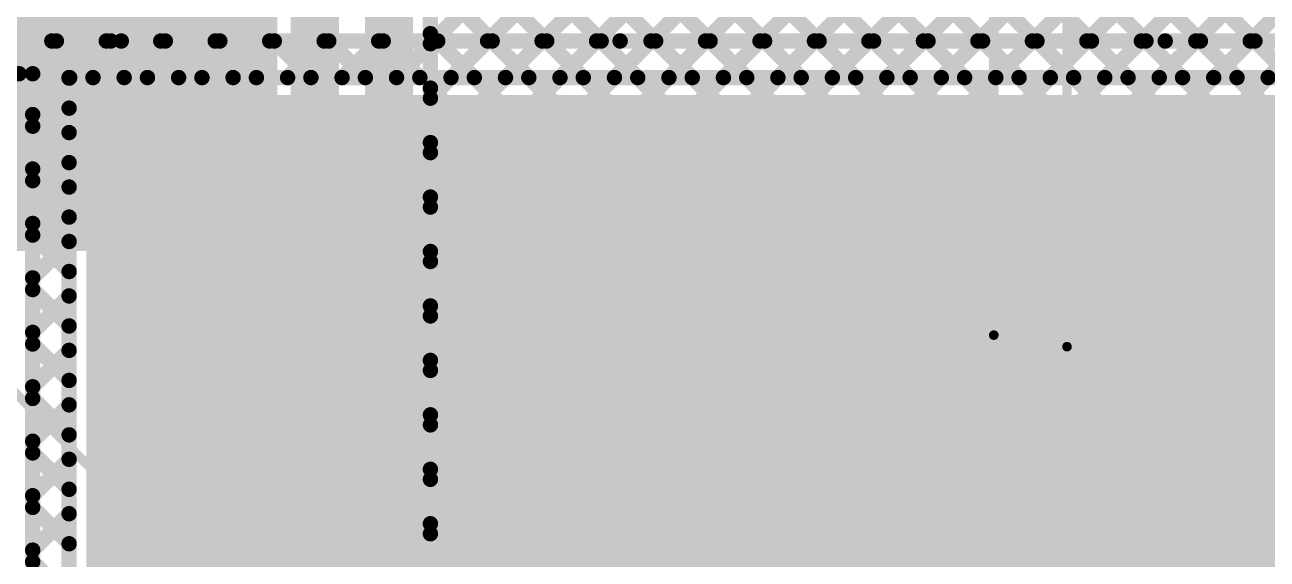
# Model space of a CAD drawing. Header units: millimetres. Extents: x -0.01 to 3.73, y -0.01 to 3.05.
# Drawn here: x 2.449 to 3.094, y 0.538 to 0.815 of the extents above; entities that cross this region are included whole.
import ezdxf

# ---------------------------------------------------------------- set-up
doc = ezdxf.new("R2010")
doc.units = ezdxf.units.MM
doc.header["$MEASUREMENT"] = 0
for name, color, linetype in [('BottomLayer', 5, 'Continuous'), ('TopLayer', 1, 'Continuous'), ('TopOverlay', 2, 'Continuous'), ('TopPaste', 8, 'Continuous'), ('TopSolder', 216, 'Continuous'), ('ViaHoleLayer', 16, 'Continuous')]:
    doc.layers.add(name, color=color, linetype=linetype)

# ---------------------------------------------------------------- blocks, each defined once
blk = doc.blocks.new('VT1H471MI135000CE0_168')
at = {"layer": 'TopLayer'}
for points in [[(-0.32461, 0.03445), (-0.08051, 0.03445), (-0.08051, -0.03445), (-0.32461, -0.03445)], [(0.08051, 0.03445), (0.32461, 0.03445), (0.32461, -0.03445), (0.08051, -0.03445)]]:
    blk.add_hatch(color=1, dxfattribs=at).paths.add_polyline_path(points)
at = {"layer": 'TopPaste'}
for points in [[(-0.32461, 0.03445), (-0.08051, 0.03445), (-0.08051, -0.03445), (-0.32461, -0.03445)], [(0.08051, 0.03445), (0.32461, 0.03445), (0.32461, -0.03445), (0.08051, -0.03445)]]:
    blk.add_hatch(color=8, dxfattribs=at).paths.add_polyline_path(points)
at = {"layer": 'TopSolder'}
for points in [[(-0.32861, 0.03845), (-0.07651, 0.03845), (-0.07651, -0.03845), (-0.32861, -0.03845)], [(0.07651, 0.03845), (0.32861, 0.03845), (0.32861, -0.03845), (0.07651, -0.03845)]]:
    blk.add_hatch(color=216, dxfattribs=at).paths.add_polyline_path(points)
at = {"layer": 'TopOverlay'}
for points, const_width in [([(-0.13578, 0.27), (-0.26961, 0.13617)], 0.005), ([(-0.13578, 0.27), (0.269, 0.27)], 0.005), ([(0.269, 0.27), (0.269, 0.043)], 0.005), ([(-0.26961, 0.13617), (-0.26842, 0.042)], 0.005), ([(-0.30956, 0.108), (-0.30956, 0.048)], 0.01), ([(-0.33956, 0.077), (-0.27956, 0.077)], 0.01), ([(0.28422, 0.057), (0.34422, 0.057)], 0.01), ([(-0.26367, -0.04299), (-0.26488, -0.1389)], 0.005), ([(0.26758, -0.042), (0.26758, -0.268)], 0.005), ([(-0.26488, -0.1389), (-0.13578, -0.268)], 0.005), ([(-0.13578, -0.268), (0.26758, -0.268)], 0.005)]:
    blk.add_lwpolyline(points, dxfattribs=dict(at, const_width=const_width))
for points, const_width in [([(-0.13703, 0.27, 1), (-0.13453, 0.27, 1)], 0.0025), ([(-0.13703, 0.27, 1), (-0.13453, 0.27, 1)], 0.0025), ([(0.26775, 0.27, 1), (0.27025, 0.27, 1)], 0.0025), ([(0.26775, 0.27, 1), (0.27025, 0.27, 1)], 0.0025), ([(-0.27086, 0.13617, 1), (-0.26836, 0.13617, 1)], 0.0025), ([(-0.27086, 0.13617, 1), (-0.26836, 0.13617, 1)], 0.0025), ([(-0.31206, 0.108, 1), (-0.30706, 0.108, 1)], 0.005), ([(-0.34206, 0.077, 1), (-0.33706, 0.077, 1)], 0.005), ([(-0.28206, 0.077, 1), (-0.27706, 0.077, 1)], 0.005), ([(0.28172, 0.057, 1), (0.28672, 0.057, 1)], 0.005), ([(0.34172, 0.057, 1), (0.34672, 0.057, 1)], 0.005), ([(-0.31206, 0.048, 1), (-0.30706, 0.048, 1)], 0.005), ([(0.26775, 0.043, 1), (0.27025, 0.043, 1)], 0.0025), ([(-0.26967, 0.042, 1), (-0.26717, 0.042, 1)], 0.0025), ([(-0.26492, -0.04299, 1), (-0.26242, -0.04299, 1)], 0.0025), ([(0.26633, -0.042, 1), (0.26883, -0.042, 1)], 0.0025), ([(-0.26613, -0.1389, 1), (-0.26363, -0.1389, 1)], 0.0025), ([(-0.26613, -0.1389, 1), (-0.26363, -0.1389, 1)], 0.0025), ([(-0.13703, -0.268, 1), (-0.13453, -0.268, 1)], 0.0025), ([(-0.13703, -0.268, 1), (-0.13453, -0.268, 1)], 0.0025), ([(0.26633, -0.268, 1), (0.26883, -0.268, 1)], 0.0025), ([(0.26633, -0.268, 1), (0.26883, -0.268, 1)], 0.0025)]:
    blk.add_lwpolyline(points, format="xyb", close=True, dxfattribs=dict(at, const_width=const_width))
blk = doc.blocks.new('VT1H471MI135000CE0_169')
at = {"layer": 'TopLayer'}
for points in [[(-0.32461, 0.03445), (-0.08051, 0.03445), (-0.08051, -0.03445), (-0.32461, -0.03445)], [(0.08051, 0.03445), (0.32461, 0.03445), (0.32461, -0.03445), (0.08051, -0.03445)]]:
    blk.add_hatch(color=1, dxfattribs=at).paths.add_polyline_path(points)
at = {"layer": 'TopPaste'}
for points in [[(-0.32461, 0.03445), (-0.08051, 0.03445), (-0.08051, -0.03445), (-0.32461, -0.03445)], [(0.08051, 0.03445), (0.32461, 0.03445), (0.32461, -0.03445), (0.08051, -0.03445)]]:
    blk.add_hatch(color=8, dxfattribs=at).paths.add_polyline_path(points)
at = {"layer": 'TopSolder'}
for points in [[(-0.32861, 0.03845), (-0.07651, 0.03845), (-0.07651, -0.03845), (-0.32861, -0.03845)], [(0.07651, 0.03845), (0.32861, 0.03845), (0.32861, -0.03845), (0.07651, -0.03845)]]:
    blk.add_hatch(color=216, dxfattribs=at).paths.add_polyline_path(points)
at = {"layer": 'TopOverlay'}
for points, const_width in [([(-0.13578, 0.27), (-0.26961, 0.13617)], 0.005), ([(-0.13578, 0.27), (0.269, 0.27)], 0.005), ([(0.269, 0.27), (0.269, 0.043)], 0.005), ([(-0.26961, 0.13617), (-0.26842, 0.042)], 0.005), ([(-0.30956, 0.108), (-0.30956, 0.048)], 0.01), ([(-0.33956, 0.077), (-0.27956, 0.077)], 0.01), ([(0.28422, 0.057), (0.34422, 0.057)], 0.01), ([(-0.26367, -0.04299), (-0.26488, -0.1389)], 0.005), ([(0.26758, -0.042), (0.26758, -0.268)], 0.005), ([(-0.26488, -0.1389), (-0.13578, -0.268)], 0.005), ([(-0.13578, -0.268), (0.26758, -0.268)], 0.005)]:
    blk.add_lwpolyline(points, dxfattribs=dict(at, const_width=const_width))
for points, const_width in [([(-0.13703, 0.27, 1), (-0.13453, 0.27, 1)], 0.0025), ([(-0.13703, 0.27, 1), (-0.13453, 0.27, 1)], 0.0025), ([(0.26775, 0.27, 1), (0.27025, 0.27, 1)], 0.0025), ([(0.26775, 0.27, 1), (0.27025, 0.27, 1)], 0.0025), ([(-0.27086, 0.13617, 1), (-0.26836, 0.13617, 1)], 0.0025), ([(-0.27086, 0.13617, 1), (-0.26836, 0.13617, 1)], 0.0025), ([(-0.31206, 0.108, 1), (-0.30706, 0.108, 1)], 0.005), ([(-0.34206, 0.077, 1), (-0.33706, 0.077, 1)], 0.005), ([(-0.28206, 0.077, 1), (-0.27706, 0.077, 1)], 0.005), ([(0.28172, 0.057, 1), (0.28672, 0.057, 1)], 0.005), ([(0.34172, 0.057, 1), (0.34672, 0.057, 1)], 0.005), ([(-0.31206, 0.048, 1), (-0.30706, 0.048, 1)], 0.005), ([(0.26775, 0.043, 1), (0.27025, 0.043, 1)], 0.0025), ([(-0.26967, 0.042, 1), (-0.26717, 0.042, 1)], 0.0025), ([(-0.26492, -0.04299, 1), (-0.26242, -0.04299, 1)], 0.0025), ([(0.26633, -0.042, 1), (0.26883, -0.042, 1)], 0.0025), ([(-0.26613, -0.1389, 1), (-0.26363, -0.1389, 1)], 0.0025), ([(-0.26613, -0.1389, 1), (-0.26363, -0.1389, 1)], 0.0025), ([(-0.13703, -0.268, 1), (-0.13453, -0.268, 1)], 0.0025), ([(-0.13703, -0.268, 1), (-0.13453, -0.268, 1)], 0.0025), ([(0.26633, -0.268, 1), (0.26883, -0.268, 1)], 0.0025), ([(0.26633, -0.268, 1), (0.26883, -0.268, 1)], 0.0025)]:
    blk.add_lwpolyline(points, format="xyb", close=True, dxfattribs=dict(at, const_width=const_width))

msp = doc.modelspace()

# ---------------------------------------------------------------- hatches: boundary and pattern name
at = {"layer": 'BottomLayer'}
msp.add_hatch(color=5, dxfattribs=at).paths.add_polyline_path([(1.976, 0.698), (2.58, 0.698), (2.58, 1.164), (1.976, 1.164)])
h = msp.add_hatch(color=5, dxfattribs=at)
edge = h.paths.add_edge_path()
edge.add_arc((2.497, 0.739), 0.01181, 0, 360)
h = msp.add_hatch(color=5, dxfattribs=at)
edge = h.paths.add_edge_path()
edge.add_arc((2.5285, 0.739), 0.01181, 0, 360)
h = msp.add_hatch(color=5, dxfattribs=at)
edge = h.paths.add_edge_path()
edge.add_arc((2.56, 0.739), 0.01181, 0, 360)
at = {"layer": 'TopLayer'}
msp.add_hatch(color=1, dxfattribs=at).paths.add_polyline_path([(2.48091, 0.455), (3.32, 0.455), (3.32, 0.779), (2.48091, 0.779)])
h = msp.add_hatch(color=1, dxfattribs=at)
edge = h.paths.add_edge_path()
edge.add_arc((2.497, 0.739), 0.01181, 0, 360)
h = msp.add_hatch(color=1, dxfattribs=at)
edge = h.paths.add_edge_path()
edge.add_arc((2.5285, 0.739), 0.01181, 0, 360)
h = msp.add_hatch(color=1, dxfattribs=at)
edge = h.paths.add_edge_path()
edge.add_arc((2.56, 0.739), 0.01181, 0, 360)
at = {"layer": 'ViaHoleLayer'}
h = msp.add_hatch(color=16, dxfattribs=at)
edge = h.paths.add_edge_path()
edge.add_arc((2.497, 0.739), 0.00591, 0, 360)
h = msp.add_hatch(color=16, dxfattribs=at)
edge = h.paths.add_edge_path()
edge.add_arc((2.5285, 0.739), 0.00591, 0, 360)
h = msp.add_hatch(color=16, dxfattribs=at)
edge = h.paths.add_edge_path()
edge.add_arc((2.56, 0.739), 0.00591, 0, 360)

# ---------------------------------------------------------------- linework, layer by layer
at = {"layer": 'BottomLayer'}
for points, const_width in [([(2.6595, 0.55103), (3.44178, 1.33331)], 0.008), ([(2.6595, 0.63588), (3.35168, 1.32806)], 0.008), ([(2.6595, 0.43789), (3.548, 1.32639)], 0.008), ([(2.6595, 0.52275), (3.45489, 1.31814)], 0.008), ([(2.6595, 0.6076), (3.3679, 1.316)], 0.008), ([(2.6595, 0.57931), (3.39198, 1.31179)], 0.008), ([(2.5995, 0.5095), (2.5995, 1.2985)], 0.025), ([(2.6595, 0.49446), (3.47364, 1.3086)], 0.008), ([(2.6595, 0.46618), (3.50176, 1.30843)], 0.008), ([(2.638, 0.168), (2.638, 1.287)], 0.025), ([(2.6595, 0.40961), (3.548, 1.29811)], 0.008), ([(2.6595, 0.3495), (2.6595, 1.27809)], 0.008), ([(2.6595, 0.38132), (3.548, 1.26982)], 0.008), ([(2.6595, 0.35304), (3.548, 1.24154)], 0.008), ([(2.6595, 1.23506), (3.548, 0.34656)], 0.008), ([(2.6595, 0.80559), (3.07182, 1.21791)], 0.008), ([(2.68424, 0.3495), (3.548, 1.21326)], 0.008), ([(2.6595, 1.20678), (3.548, 0.31828)], 0.008), ([(2.6595, 0.7773), (3.07613, 1.19394)], 0.008), ([(2.709, 0.34597), (3.548, 1.18497)], 0.008), ([(2.6595, 1.17849), (3.548, 0.28999)], 0.008), ([(2.6595, 0.74902), (3.08711, 1.17664)], 0.008), ([(2.6595, 0.66417), (3.16429, 1.16896)], 0.008), ([(2.6595, 0.72074), (3.10313, 1.16436)], 0.008), ([(2.6595, 0.69245), (3.12505, 1.158)], 0.008), ([(2.73581, 0.3445), (3.548, 1.15669)], 0.008), ([(2.6595, 1.15021), (3.548, 0.26171)], 0.008), ([(2.79439, 0.37479), (3.548, 1.1284)], 0.008), ([(2.6595, 1.12192), (3.548, 0.23342)], 0.008), ([(2.80708, 0.3592), (3.548, 1.10012)], 0.008), ([(2.6595, 1.09364), (3.548, 0.20514)], 0.008), ([(2.82567, 0.3495), (3.548, 1.07183)], 0.008), ([(2.6595, 1.06535), (3.548, 0.17685)], 0.008), ([(2.85395, 0.3495), (3.548, 1.04355)], 0.008), ([(2.6595, 1.03707), (3.548, 0.14857)], 0.008), ([(2.875, 0.34227), (3.548, 1.01527)], 0.008), ([(2.6595, 1.00879), (3.35744, 0.31085)], 0.008), ([(2.92389, 0.36287), (3.548, 0.98698)], 0.008), ([(2.6595, 0.9805), (3.33343, 0.30657)], 0.008), ([(2.6595, 0.95222), (3.31724, 0.29448)], 0.008), ([(2.6595, 0.92394), (3.30722, 0.27622)], 0.008), ([(2.6595, 0.89565), (3.30772, 0.24744)], 0.008), ([(2.6595, 0.86737), (3.44087, 0.086)], 0.008), ([(2.6595, 0.83908), (3.41258, 0.086)], 0.008), ([(2.6595, 0.8108), (3.08026, 0.39004)], 0.008), ([(2.6595, 0.78251), (3.04824, 0.39377)], 0.008), ([(2.6595, 0.75423), (3.02828, 0.38545)], 0.008), ([(2.6595, 0.72595), (3.01416, 0.37128)], 0.008), ([(2.6595, 0.69766), (2.99429, 0.36287)], 0.008), ([(2.6595, 0.66938), (2.96601, 0.36287)], 0.008), ([(2.6595, 0.64109), (2.93772, 0.36287)], 0.008), ([(2.6595, 0.61281), (2.91075, 0.36156)], 0.008), ([(2.6595, 0.58452), (2.8952, 0.34882)], 0.008), ([(2.6595, 0.55624), (2.86624, 0.3495)], 0.008)]:
    msp.add_lwpolyline(points, dxfattribs=dict(at, const_width=const_width))
at = {"layer": 'BottomLayer', "const_width": 0.004}
for points in [[(2.6575, 0.8108, 1), (2.6615, 0.8108, 1)], [(2.6575, 0.80559, 1), (2.6615, 0.80559, 1)], [(2.6575, 0.78251, 1), (2.6615, 0.78251, 1)], [(2.6575, 0.7773, 1), (2.6615, 0.7773, 1)], [(2.6575, 0.75423, 1), (2.6615, 0.75423, 1)], [(2.6575, 0.74902, 1), (2.6615, 0.74902, 1)], [(2.6575, 0.72595, 1), (2.6615, 0.72595, 1)], [(2.6575, 0.72074, 1), (2.6615, 0.72074, 1)], [(2.6575, 0.69766, 1), (2.6615, 0.69766, 1)], [(2.6575, 0.69245, 1), (2.6615, 0.69245, 1)], [(2.6575, 0.66938, 1), (2.6615, 0.66938, 1)], [(2.6575, 0.66417, 1), (2.6615, 0.66417, 1)], [(2.6575, 0.64109, 1), (2.6615, 0.64109, 1)], [(2.6575, 0.63588, 1), (2.6615, 0.63588, 1)], [(2.6575, 0.61281, 1), (2.6615, 0.61281, 1)], [(2.6575, 0.6076, 1), (2.6615, 0.6076, 1)], [(2.6575, 0.58452, 1), (2.6615, 0.58452, 1)], [(2.6575, 0.57931, 1), (2.6615, 0.57931, 1)], [(2.6575, 0.55624, 1), (2.6615, 0.55624, 1)], [(2.6575, 0.55103, 1), (2.6615, 0.55103, 1)]]:
    msp.add_lwpolyline(points, format="xyb", close=True, dxfattribs=at)
at = {"layer": 'TopLayer', "const_width": 0.008}
for points in [[(2.011, 0.807), (2.499, 0.807)], [(2.43702, 0.807), (2.47192, 0.77211)], [(2.44592, 0.79), (2.46292, 0.807)], [(2.46531, 0.807), (2.48431, 0.788)], [(2.47221, 0.788), (2.49121, 0.807)], [(2.49359, 0.807), (2.51259, 0.788)], [(2.499, 0.807), (2.633, 0.807)], [(2.499, 0.807), (2.633, 0.807)], [(2.50049, 0.788), (2.51949, 0.807)], [(2.52188, 0.807), (2.54088, 0.788)], [(2.52877, 0.788), (2.54777, 0.807)], [(2.55016, 0.807), (2.56916, 0.788)], [(2.55706, 0.788), (2.57606, 0.807)], [(2.57845, 0.807), (2.59745, 0.788)], [(2.58534, 0.788), (2.60434, 0.807)], [(2.60673, 0.807), (2.62573, 0.788)], [(2.61363, 0.788), (2.63263, 0.807)], [(2.633, 0.807), (2.758, 0.807)], [(2.633, 0.807), (2.758, 0.807)], [(2.633, 0.807), (2.758, 0.807)], [(2.63501, 0.807), (2.65401, 0.788)], [(2.64191, 0.788), (2.66091, 0.807)], [(2.6633, 0.807), (2.6823, 0.788)], [(2.6702, 0.788), (2.6892, 0.807)], [(2.69158, 0.807), (2.71058, 0.788)], [(2.69848, 0.788), (2.71748, 0.807)], [(2.71987, 0.807), (2.73887, 0.788)], [(2.72676, 0.788), (2.74576, 0.807)], [(2.74815, 0.807), (2.76715, 0.788)], [(2.75505, 0.788), (2.77405, 0.807)], [(2.758, 0.807), (3.041, 0.807)], [(2.758, 0.807), (3.041, 0.807)], [(2.77644, 0.807), (2.79544, 0.788)], [(2.78333, 0.788), (2.80233, 0.807)], [(2.80472, 0.807), (2.82372, 0.788)], [(2.81162, 0.788), (2.83062, 0.807)], [(2.833, 0.807), (2.852, 0.788)], [(2.8399, 0.788), (2.8589, 0.807)], [(2.86129, 0.807), (2.88029, 0.788)], [(2.86819, 0.788), (2.88719, 0.807)], [(2.88957, 0.807), (2.90857, 0.788)], [(2.89647, 0.788), (2.91547, 0.807)], [(2.91785, 0.807), (2.93685, 0.788)], [(2.92475, 0.788), (2.94375, 0.807)], [(2.94614, 0.807), (2.96514, 0.788)], [(2.95304, 0.788), (2.97204, 0.807)], [(2.97442, 0.807), (2.99342, 0.788)], [(2.98132, 0.788), (3.00032, 0.807)], [(3.00271, 0.807), (3.02171, 0.788)], [(3.00961, 0.788), (3.02861, 0.807)], [(3.03099, 0.807), (3.04999, 0.788)], [(3.03789, 0.788), (3.05689, 0.807)], [(3.041, 0.807), (3.548, 0.807)], [(3.05928, 0.807), (3.07828, 0.788)], [(3.06618, 0.788), (3.08518, 0.807)], [(3.08756, 0.807), (3.10656, 0.788)], [(3.09446, 0.788), (3.11346, 0.807)], [(2.234, 0.79), (2.453, 0.79)], [(2.453, 0.458), (2.453, 0.79)], [(2.453, 0.76879), (2.47192, 0.78771)], [(2.47192, 0.788), (3.227, 0.788)], [(2.47192, 0.446), (2.47192, 0.788)], [(2.453, 0.76274), (2.47192, 0.74383)], [(2.453, 0.74051), (2.47192, 0.75943)], [(2.453, 0.73446), (2.47192, 0.71554)], [(2.453, 0.71223), (2.47192, 0.73114)], [(2.453, 0.70617), (2.47192, 0.68726)], [(2.453, 0.68394), (2.47192, 0.70286)], [(2.453, 0.67789), (2.47192, 0.65897)], [(2.453, 0.65566), (2.47192, 0.67457)], [(2.453, 0.6496), (2.47192, 0.63069)], [(2.453, 0.62737), (2.47192, 0.64629)], [(2.453, 0.62132), (2.47192, 0.6024)], [(2.453, 0.59909), (2.47192, 0.618)], [(2.453, 0.59303), (2.47192, 0.57412)], [(2.453, 0.5708), (2.47192, 0.58972)], [(2.453, 0.56475), (2.47192, 0.54584)], [(2.453, 0.54252), (2.47192, 0.56144)], [(2.453, 0.53647), (2.47192, 0.51755)]]:
    msp.add_lwpolyline(points, dxfattribs=at)
at = {"layer": 'TopLayer', "const_width": 0.004}
for points in [[(2.46092, 0.807, 1), (2.46492, 0.807, 1)], [(2.46331, 0.807, 1), (2.46731, 0.807, 1)], [(2.48921, 0.807, 1), (2.49321, 0.807, 1)], [(2.49159, 0.807, 1), (2.49559, 0.807, 1)], [(2.497, 0.807, 1), (2.501, 0.807, 1)], [(2.497, 0.807, 1), (2.501, 0.807, 1)], [(2.497, 0.807, 1), (2.501, 0.807, 1)], [(2.51749, 0.807, 1), (2.52149, 0.807, 1)], [(2.51988, 0.807, 1), (2.52388, 0.807, 1)], [(2.54577, 0.807, 1), (2.54977, 0.807, 1)], [(2.54816, 0.807, 1), (2.55216, 0.807, 1)], [(2.57406, 0.807, 1), (2.57806, 0.807, 1)], [(2.57645, 0.807, 1), (2.58045, 0.807, 1)], [(2.60234, 0.807, 1), (2.60634, 0.807, 1)], [(2.60473, 0.807, 1), (2.60873, 0.807, 1)], [(2.63063, 0.807, 1), (2.63463, 0.807, 1)], [(2.631, 0.807, 1), (2.635, 0.807, 1)], [(2.631, 0.807, 1), (2.635, 0.807, 1)], [(2.631, 0.807, 1), (2.635, 0.807, 1)], [(2.631, 0.807, 1), (2.635, 0.807, 1)], [(2.631, 0.807, 1), (2.635, 0.807, 1)], [(2.63301, 0.807, 1), (2.63701, 0.807, 1)], [(2.65891, 0.807, 1), (2.66291, 0.807, 1)], [(2.6613, 0.807, 1), (2.6653, 0.807, 1)], [(2.6872, 0.807, 1), (2.6912, 0.807, 1)], [(2.68958, 0.807, 1), (2.69358, 0.807, 1)], [(2.71548, 0.807, 1), (2.71948, 0.807, 1)], [(2.71787, 0.807, 1), (2.72187, 0.807, 1)], [(2.74376, 0.807, 1), (2.74776, 0.807, 1)], [(2.74615, 0.807, 1), (2.75015, 0.807, 1)], [(2.756, 0.807, 1), (2.76, 0.807, 1)], [(2.756, 0.807, 1), (2.76, 0.807, 1)], [(2.756, 0.807, 1), (2.76, 0.807, 1)], [(2.756, 0.807, 1), (2.76, 0.807, 1)], [(2.756, 0.807, 1), (2.76, 0.807, 1)], [(2.77205, 0.807, 1), (2.77605, 0.807, 1)], [(2.77444, 0.807, 1), (2.77844, 0.807, 1)], [(2.80033, 0.807, 1), (2.80433, 0.807, 1)], [(2.80272, 0.807, 1), (2.80672, 0.807, 1)], [(2.82862, 0.807, 1), (2.83262, 0.807, 1)], [(2.831, 0.807, 1), (2.835, 0.807, 1)], [(2.8569, 0.807, 1), (2.8609, 0.807, 1)], [(2.85929, 0.807, 1), (2.86329, 0.807, 1)], [(2.88519, 0.807, 1), (2.88919, 0.807, 1)], [(2.88757, 0.807, 1), (2.89157, 0.807, 1)], [(2.91347, 0.807, 1), (2.91747, 0.807, 1)], [(2.91585, 0.807, 1), (2.91985, 0.807, 1)], [(2.94175, 0.807, 1), (2.94575, 0.807, 1)], [(2.94414, 0.807, 1), (2.94814, 0.807, 1)], [(2.97004, 0.807, 1), (2.97404, 0.807, 1)], [(2.97242, 0.807, 1), (2.97642, 0.807, 1)], [(2.99832, 0.807, 1), (3.00232, 0.807, 1)], [(3.00071, 0.807, 1), (3.00471, 0.807, 1)], [(3.02661, 0.807, 1), (3.03061, 0.807, 1)], [(3.02899, 0.807, 1), (3.03299, 0.807, 1)], [(3.039, 0.807, 1), (3.043, 0.807, 1)], [(3.039, 0.807, 1), (3.043, 0.807, 1)], [(3.039, 0.807, 1), (3.043, 0.807, 1)], [(3.05489, 0.807, 1), (3.05889, 0.807, 1)], [(3.05728, 0.807, 1), (3.06128, 0.807, 1)], [(3.08318, 0.807, 1), (3.08718, 0.807, 1)], [(3.08556, 0.807, 1), (3.08956, 0.807, 1)], [(2.44392, 0.79, 1), (2.44792, 0.79, 1)], [(2.451, 0.79, 1), (2.455, 0.79, 1)], [(2.451, 0.79, 1), (2.455, 0.79, 1)], [(2.46991, 0.788, 1), (2.47391, 0.788, 1)], [(2.46991, 0.788, 1), (2.47391, 0.788, 1)], [(2.46991, 0.78771, 1), (2.47391, 0.78771, 1)], [(2.47021, 0.788, 1), (2.47421, 0.788, 1)], [(2.48231, 0.788, 1), (2.48631, 0.788, 1)], [(2.49849, 0.788, 1), (2.50249, 0.788, 1)], [(2.51059, 0.788, 1), (2.51459, 0.788, 1)], [(2.52677, 0.788, 1), (2.53077, 0.788, 1)], [(2.53888, 0.788, 1), (2.54288, 0.788, 1)], [(2.55506, 0.788, 1), (2.55906, 0.788, 1)], [(2.56716, 0.788, 1), (2.57116, 0.788, 1)], [(2.58334, 0.788, 1), (2.58734, 0.788, 1)], [(2.59545, 0.788, 1), (2.59945, 0.788, 1)], [(2.61163, 0.788, 1), (2.61563, 0.788, 1)], [(2.62373, 0.788, 1), (2.62773, 0.788, 1)], [(2.63991, 0.788, 1), (2.64391, 0.788, 1)], [(2.65201, 0.788, 1), (2.65601, 0.788, 1)], [(2.6682, 0.788, 1), (2.6722, 0.788, 1)], [(2.6803, 0.788, 1), (2.6843, 0.788, 1)], [(2.69648, 0.788, 1), (2.70048, 0.788, 1)], [(2.70858, 0.788, 1), (2.71258, 0.788, 1)], [(2.72476, 0.788, 1), (2.72876, 0.788, 1)], [(2.73687, 0.788, 1), (2.74087, 0.788, 1)], [(2.75305, 0.788, 1), (2.75705, 0.788, 1)], [(2.76515, 0.788, 1), (2.76915, 0.788, 1)], [(2.78133, 0.788, 1), (2.78533, 0.788, 1)], [(2.79344, 0.788, 1), (2.79744, 0.788, 1)], [(2.80962, 0.788, 1), (2.81362, 0.788, 1)], [(2.82172, 0.788, 1), (2.82572, 0.788, 1)], [(2.8379, 0.788, 1), (2.8419, 0.788, 1)], [(2.85, 0.788, 1), (2.854, 0.788, 1)], [(2.86619, 0.788, 1), (2.87019, 0.788, 1)], [(2.87829, 0.788, 1), (2.88229, 0.788, 1)], [(2.89447, 0.788, 1), (2.89847, 0.788, 1)], [(2.90657, 0.788, 1), (2.91057, 0.788, 1)], [(2.92275, 0.788, 1), (2.92675, 0.788, 1)], [(2.93485, 0.788, 1), (2.93885, 0.788, 1)], [(2.95104, 0.788, 1), (2.95504, 0.788, 1)], [(2.96314, 0.788, 1), (2.96714, 0.788, 1)], [(2.97932, 0.788, 1), (2.98332, 0.788, 1)], [(2.99142, 0.788, 1), (2.99542, 0.788, 1)], [(3.00761, 0.788, 1), (3.01161, 0.788, 1)], [(3.01971, 0.788, 1), (3.02371, 0.788, 1)], [(3.03589, 0.788, 1), (3.03989, 0.788, 1)], [(3.04799, 0.788, 1), (3.05199, 0.788, 1)], [(3.06418, 0.788, 1), (3.06818, 0.788, 1)], [(3.07628, 0.788, 1), (3.08028, 0.788, 1)], [(3.09246, 0.788, 1), (3.09646, 0.788, 1)], [(2.46991, 0.77211, 1), (2.47391, 0.77211, 1)], [(2.451, 0.76879, 1), (2.455, 0.76879, 1)], [(2.451, 0.76274, 1), (2.455, 0.76274, 1)], [(2.46991, 0.75943, 1), (2.47391, 0.75943, 1)], [(2.451, 0.74051, 1), (2.455, 0.74051, 1)], [(2.46991, 0.74383, 1), (2.47391, 0.74383, 1)], [(2.451, 0.73446, 1), (2.455, 0.73446, 1)], [(2.46991, 0.73114, 1), (2.47391, 0.73114, 1)], [(2.451, 0.71223, 1), (2.455, 0.71223, 1)], [(2.46991, 0.71554, 1), (2.47391, 0.71554, 1)], [(2.451, 0.70617, 1), (2.455, 0.70617, 1)], [(2.46991, 0.70286, 1), (2.47391, 0.70286, 1)], [(2.46991, 0.68726, 1), (2.47391, 0.68726, 1)], [(2.451, 0.68394, 1), (2.455, 0.68394, 1)], [(2.451, 0.67789, 1), (2.455, 0.67789, 1)], [(2.46991, 0.67457, 1), (2.47391, 0.67457, 1)], [(2.451, 0.65566, 1), (2.455, 0.65566, 1)], [(2.46991, 0.65897, 1), (2.47391, 0.65897, 1)], [(2.451, 0.6496, 1), (2.455, 0.6496, 1)], [(2.46991, 0.64629, 1), (2.47391, 0.64629, 1)], [(2.46991, 0.63069, 1), (2.47391, 0.63069, 1)], [(2.451, 0.62737, 1), (2.455, 0.62737, 1)], [(2.451, 0.62132, 1), (2.455, 0.62132, 1)], [(2.46991, 0.618, 1), (2.47391, 0.618, 1)], [(2.46991, 0.6024, 1), (2.47391, 0.6024, 1)], [(2.451, 0.59909, 1), (2.455, 0.59909, 1)], [(2.451, 0.59303, 1), (2.455, 0.59303, 1)], [(2.46991, 0.58972, 1), (2.47391, 0.58972, 1)], [(2.451, 0.5708, 1), (2.455, 0.5708, 1)], [(2.46991, 0.57412, 1), (2.47391, 0.57412, 1)], [(2.451, 0.56475, 1), (2.455, 0.56475, 1)], [(2.46991, 0.56144, 1), (2.47391, 0.56144, 1)], [(2.46991, 0.54584, 1), (2.47391, 0.54584, 1)], [(2.451, 0.54252, 1), (2.455, 0.54252, 1)], [(2.451, 0.53647, 1), (2.455, 0.53647, 1)]]:
    msp.add_lwpolyline(points, format="xyb", close=True, dxfattribs=at)

# ---------------------------------------------------------------- block references
at = {"rotation": 90}
for name, p in [('VT1H471MI135000CE0_169', (2.684, 0.79)), ('VT1H471MI135000CE0_168', (3.26, 0.784))]:
    msp.add_blockref(name, p, dxfattribs=at)

doc.saveas('drawing.dxf')
